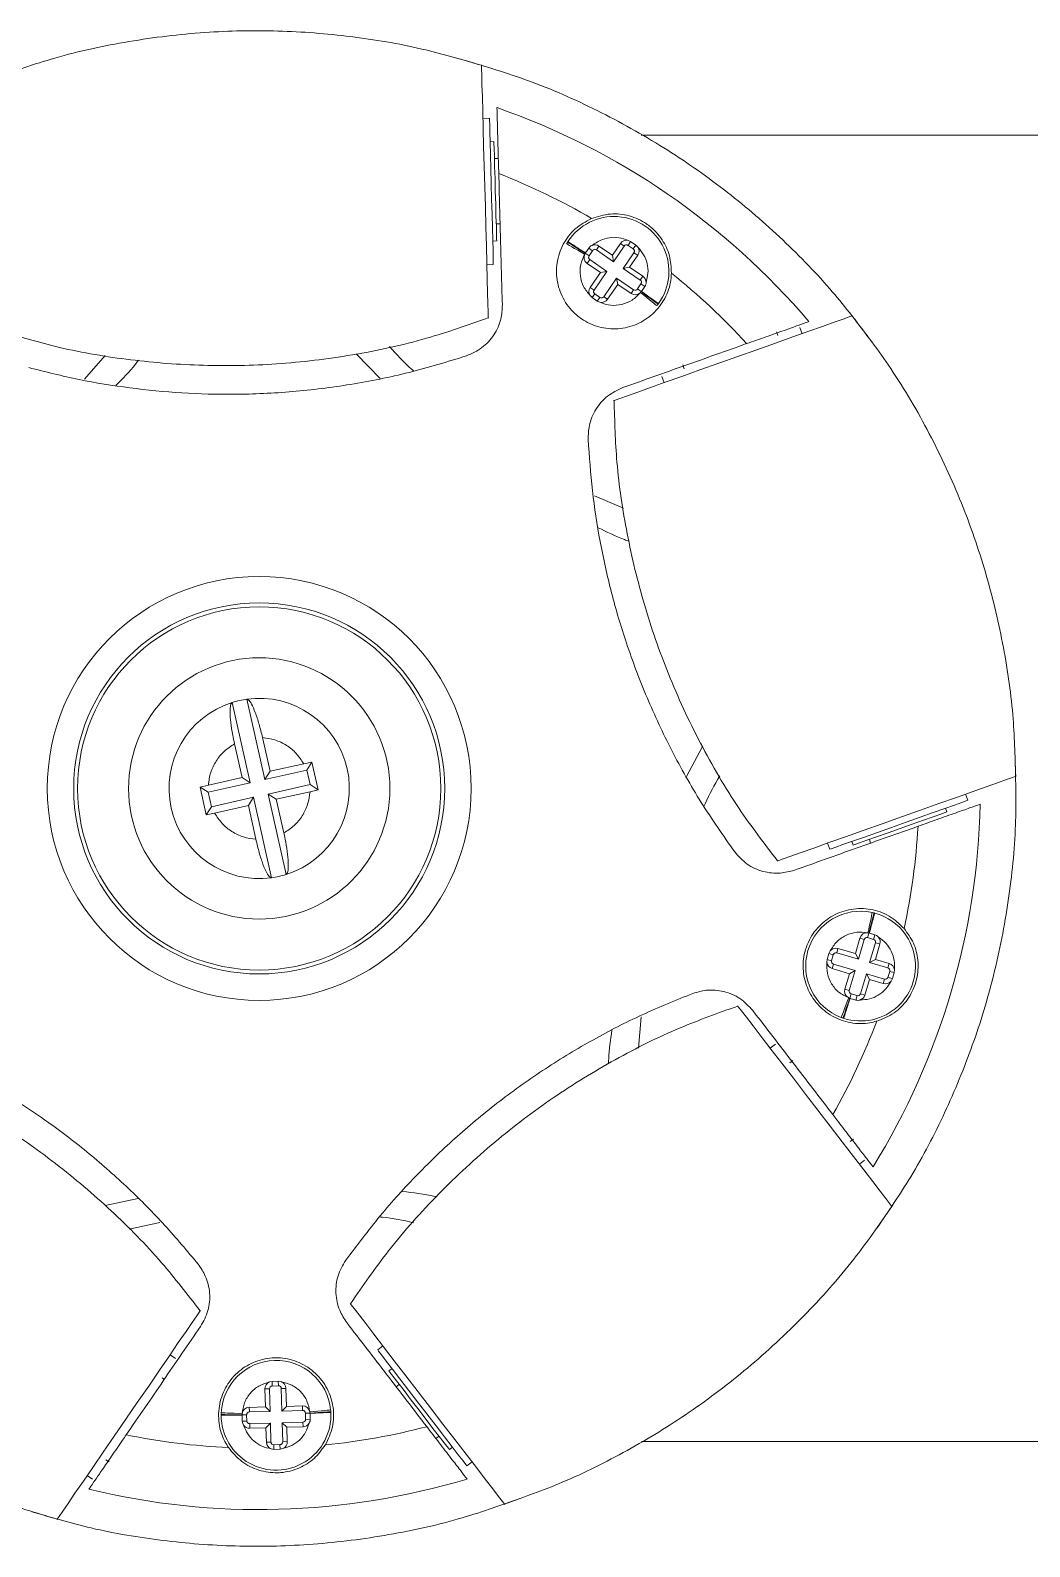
# Model space of a CAD drawing. Header units: millimetres. Extents: x 0 to 1189, y 0 to 841.
# Drawn here: x 524.5 to 601, y 110.3 to 226.3 of the extents above; entities that cross this region are included whole.
import ezdxf

# ---------------------------------------------------------------- set-up
doc = ezdxf.new("R2010")
doc.units = ezdxf.units.MM

msp = doc.modelspace()

# ---------------------------------------------------------------- linework, layer by layer
at = {"color": 7, "linetype": 'Continuous', "lineweight": 15}
for p, q in [((559.66, 219.62), (559.16, 219.6)), ((571.28, 218.32), (602.04, 218.32)), ((560.01, 217.83), (559.71, 217.82)), ((560.35, 216.54), (560.05, 216.53)), ((560.18, 211.53), (560.48, 211.54)), ((559.92, 210.22), (560.22, 210.23)), ((565.67, 210.18), (565.64, 210.14)), ((570.47, 210.18), (570.27, 210.27)), ((570.47, 210.18), (570.27, 209.89)), ((570.87, 209.91), (570.47, 210.18)), ((567.01, 209.31), (566.99, 209.29)), ((566.99, 209.29), (567.29, 209.09)), ((567.27, 209.68), (567.01, 209.31)), ((567.27, 209.68), (567.56, 209.48)), ((567.56, 209.48), (567.29, 209.09)), ((568.04, 209.83), (567.85, 209.54)), ((567.85, 209.54), (569.16, 208.64)), ((569.07, 209.13), (568.04, 209.83)), ((569.69, 210.04), (569.07, 209.13)), ((569.07, 209.13), (569.16, 208.64)), ((569.16, 208.64), (569.98, 209.84)), ((569.98, 209.84), (569.69, 210.04)), ((570.72, 209.33), (569.9, 208.13)), ((570.67, 209.62), (570.27, 209.89)), ((570.39, 208.22), (571.01, 209.13)), ((570.87, 209.91), (570.67, 209.62)), ((571.01, 209.13), (570.72, 209.33)), ((571.02, 209.76), (570.87, 209.91)), ((559.46, 208.41), (559.96, 208.42)), ((567.34, 208.8), (567.14, 208.51)), ((567.14, 208.51), (568.16, 207.81)), ((568.65, 207.9), (567.34, 208.8)), ((568.16, 207.81), (567.38, 206.67)), ((567.67, 206.47), (568.65, 207.9)), ((568.16, 207.81), (568.65, 207.9)), ((570.39, 208.22), (569.9, 208.13)), ((569.9, 208.13), (571.21, 207.23)), ((571.41, 207.52), (570.39, 208.22)), ((567.38, 206.67), (567.67, 206.47)), ((569.39, 207.39), (568.41, 205.96)), ((568.7, 205.76), (569.48, 206.9)), ((569.48, 206.9), (569.39, 207.39)), ((570.7, 206.49), (569.39, 207.39)), ((569.48, 206.9), (570.5, 206.2)), ((570.99, 206.55), (571.26, 206.94)), ((571.21, 207.23), (571.41, 207.52)), ((571.26, 206.94), (571.55, 206.74)), ((571.3, 206.37), (571.55, 206.74)), ((567.38, 206.04), (567.53, 205.89)), ((567.73, 206.18), (567.53, 205.89)), ((567.53, 205.89), (567.92, 205.62)), ((567.73, 206.18), (568.12, 205.91)), ((567.92, 205.62), (568.12, 205.91)), ((567.92, 205.62), (568.12, 205.53)), ((568.41, 205.96), (568.7, 205.76)), ((570.5, 206.2), (570.7, 206.49)), ((571.28, 206.35), (570.99, 206.55)), ((581.73, 203), (581.63, 203.28)), ((583.59, 203.13), (583.42, 203.6)), ((528.66, 199.66), (530.26, 201.47)), ((551.29, 199.71), (549.46, 201.58)), ((572.87, 199.85), (573.04, 199.38)), ((574.47, 200.74), (574.57, 200.45)), ((567.71, 190.73), (569.93, 189.77)), ((539.98, 174.91), (541.36, 168.75)), ((542.47, 169), (541.09, 175.16)), ((542.3, 172.21), (542.87, 169.63)), ((540.15, 171.73), (540.73, 169.15)), ((574.75, 169.23), (575.96, 171.54)), ((542.47, 169), (545.69, 169.72)), ((542.87, 169.63), (542.47, 169)), ((545.45, 170.21), (542.87, 169.63)), ((545.45, 170.21), (546.08, 170.34)), ((545.69, 169.72), (546.08, 170.34)), ((545.94, 168.61), (545.69, 169.72)), ((546.56, 168.22), (546.08, 170.34)), ((537.52, 168.42), (538.15, 168.58)), ((537.52, 168.42), (537.99, 166.3)), ((537.52, 168.42), (538.14, 168.03)), ((541.36, 168.75), (538.14, 168.03)), ((540.73, 169.15), (538.15, 168.58)), ((541.36, 168.75), (540.73, 169.15)), ((545.94, 168.61), (542.72, 167.89)), ((546.56, 168.22), (545.94, 168.61)), ((538.14, 168.03), (538.39, 166.92)), ((541.61, 167.64), (538.39, 166.92)), ((541.21, 167.01), (541.61, 167.64)), ((541.61, 167.64), (542.98, 161.49)), ((544.1, 161.74), (542.72, 167.89)), ((542.72, 167.89), (543.35, 167.49)), ((543.35, 167.49), (545.93, 168.06)), ((543.93, 164.91), (543.35, 167.49)), ((546.56, 168.22), (545.93, 168.06)), ((596.27, 167.41), (596.1, 167.88)), ((538.39, 166.92), (537.99, 166.3)), ((538.63, 166.43), (537.99, 166.3)), ((538.63, 166.43), (541.21, 167.01)), ((541.78, 164.43), (541.21, 167.01)), ((594.68, 166.53), (594.58, 166.81)), ((585.55, 164.14), (585.72, 163.66)), ((587.41, 164.27), (587.51, 163.98)), ((588.74, 164.42), (588.84, 164.14)), ((589.16, 158.78), (589.1, 158.8)), ((588.02, 156.87), (587.67, 155.68)), ((587.9, 155.24), (588.35, 156.77)), ((588.35, 156.77), (588.02, 156.87)), ((588.71, 157.25), (588.61, 156.91)), ((589.07, 156.77), (588.61, 156.91)), ((588.74, 157.24), (588.71, 157.25)), ((589.17, 157.11), (588.74, 157.24)), ((589.17, 157.11), (589.07, 156.77)), ((585.65, 155.69), (585.51, 155.23)), ((585.74, 155.88), (585.65, 155.69)), ((585.98, 155.59), (585.65, 155.69)), ((585.98, 155.59), (585.85, 155.13)), ((586.34, 156.07), (586.24, 155.73)), ((586.24, 155.73), (587.9, 155.24)), ((587.67, 155.68), (586.34, 156.07)), ((587.67, 155.68), (587.9, 155.24)), ((589.21, 156.51), (588.76, 154.99)), ((589.2, 155.23), (589.55, 156.42)), ((589.55, 156.42), (589.21, 156.51)), ((585.51, 155.23), (585.49, 155.02)), ((585.51, 155.23), (585.85, 155.13)), ((585.99, 154.87), (585.89, 154.54)), ((585.89, 154.54), (587.21, 154.14)), ((587.65, 154.38), (585.99, 154.87)), ((587.2, 152.86), (587.65, 154.38)), ((587.21, 154.14), (587.65, 154.38)), ((589.2, 155.23), (588.76, 154.99)), ((588.76, 154.99), (590.16, 154.58)), ((590.26, 154.91), (589.2, 155.23)), ((590.16, 154.58), (590.26, 154.91)), ((590.64, 154.22), (590.66, 154.43)), ((587.21, 154.14), (586.86, 152.96)), ((588.51, 154.13), (588.06, 152.6)), ((588.4, 152.5), (588.75, 153.69)), ((588.75, 153.69), (588.51, 154.13)), ((589.9, 153.72), (588.51, 154.13)), ((588.75, 153.69), (589.8, 153.38)), ((589.8, 153.38), (589.9, 153.72)), ((590.16, 153.86), (590.3, 154.32)), ((590.5, 153.76), (590.16, 153.86)), ((590.64, 154.22), (590.3, 154.32)), ((590.4, 153.57), (590.5, 153.76)), ((590.5, 153.76), (590.64, 154.22)), ((586.86, 152.96), (587.2, 152.86)), ((587.24, 152.26), (587.34, 152.6)), ((587.27, 152.25), (587.7, 152.12)), ((587.34, 152.6), (587.8, 152.46)), ((587.8, 152.46), (587.7, 152.12)), ((588.06, 152.6), (588.4, 152.5)), ((571.28, 150.83), (571.06, 148.43)), ((581.55, 148.74), (581.16, 148.44)), ((582.89, 147.5), (582.65, 147.32)), ((587.28, 141.29), (587.52, 141.47)), ((587.98, 139.56), (588.38, 139.86)), ((530.24, 136.39), (532.78, 136.94)), ((534.44, 135.1), (532.08, 134.58)), ((551.5, 125.65), (551.11, 125.34)), ((535.63, 124.69), (535.22, 124.97)), ((534.78, 123.09), (534.61, 123.21)), ((552.21, 123.92), (551.97, 123.73)), ((542.83, 122.37), (542.48, 122.36)), ((542.48, 122.36), (542.52, 120.98)), ((543.02, 122.93), (542.82, 122.89)), ((542.88, 120.64), (542.83, 122.37)), ((543.5, 122.95), (543.02, 122.93)), ((543.02, 122.93), (543.03, 122.58)), ((543.51, 122.59), (543.03, 122.58)), ((543.51, 122.59), (543.5, 122.95)), ((543.71, 122.91), (543.5, 122.95)), ((544.08, 122.4), (543.73, 122.39)), ((543.73, 122.39), (543.77, 120.66)), ((544.12, 121.02), (544.08, 122.4)), ((552.76, 122.7), (552.52, 122.52)), ((542.52, 120.98), (541.28, 120.94)), ((541.28, 120.94), (541.29, 120.59)), ((542.52, 120.98), (542.88, 120.64)), ((544.12, 121.02), (543.77, 120.66)), ((545.35, 121.05), (544.12, 121.02)), ((545.36, 120.7), (545.35, 121.05)), ((540.73, 120.37), (541.08, 120.38)), ((540.73, 120.34), (540.74, 119.89)), ((541.1, 119.9), (540.74, 119.89)), ((541.08, 120.38), (541.1, 119.9)), ((541.29, 120.59), (542.88, 120.64)), ((542.9, 119.74), (541.31, 119.7)), ((541.31, 119.7), (541.32, 119.35)), ((542.56, 119.38), (542.9, 119.74)), ((542.94, 118.29), (542.9, 119.74)), ((543.77, 120.66), (545.36, 120.7)), ((545.39, 119.81), (543.8, 119.76)), ((544.16, 119.42), (543.8, 119.76)), ((543.8, 119.76), (543.84, 118.31)), ((545.4, 119.46), (545.39, 119.81)), ((545.93, 120.51), (545.58, 120.5)), ((545.59, 120.02), (545.58, 120.5)), ((545.94, 120.03), (545.59, 120.02)), ((545.93, 120.48), (545.93, 120.51)), ((545.94, 120.03), (545.93, 120.48)), ((547.53, 120.56), (547.52, 120.62)), ((541.32, 119.35), (542.56, 119.38)), ((542.56, 119.38), (542.59, 118.28)), ((544.16, 119.42), (545.4, 119.46)), ((544.19, 118.32), (544.16, 119.42)), ((555.57, 118.55), (555.81, 118.74)), ((542.59, 118.28), (542.94, 118.29)), ((542.95, 117.77), (543.16, 117.73)), ((543.15, 118.08), (543.63, 118.1)), ((543.16, 117.73), (543.15, 118.08)), ((543.16, 117.73), (543.64, 117.74)), ((543.64, 117.74), (543.63, 118.1)), ((543.64, 117.74), (543.85, 117.79)), ((543.84, 118.31), (544.19, 118.32)), ((556.6, 117.71), (556.84, 117.89)), ((602.04, 118.32), (571.3, 118.32)), ((530.31, 116.94), (530.56, 116.77)), ((557.93, 116.46), (558.33, 116.77)), ((528.88, 115.74), (529.29, 115.45))]:
    msp.add_line(p, q, dxfattribs=at)
at = {"color": 7, "linetype": 'Continuous', "lineweight": 15, "flags": 128}
for points in [[(559.58, 204.31), (559.57, 204.43), (559.56, 204.81), (559.55, 205.42), (559.52, 206.25), (559.5, 207.29), (559.46, 208.5), (559.43, 209.85), (559.39, 211.31), (559.35, 212.84), (559.3, 214.4), (559.26, 215.95), (559.22, 217.45), (559.18, 218.86), (559.15, 220.14), (559.12, 221.27), (559.09, 222.2), (559.07, 222.93), (559.06, 223.42), (559.05, 223.67), (559.05, 223.71)], [(559.96, 208.42), (559.96, 208.54), (559.95, 208.91), (559.94, 209.49), (559.91, 210.27), (559.89, 211.22), (559.86, 212.29), (559.83, 213.43), (559.8, 214.61), (559.77, 215.75), (559.74, 216.82), (559.71, 217.77), (559.69, 218.55), (559.68, 219.13), (559.67, 219.5), (559.66, 219.62), (559.66, 219.62)], [(560.01, 217.83), (560.01, 217.7), (560.02, 217.32), (560.04, 216.71), (560.06, 215.93), (560.09, 215.01), (560.11, 214.03), (560.14, 213.04), (560.16, 212.13), (560.19, 211.34), (560.2, 210.74), (560.21, 210.36), (560.22, 210.23)], [(565.64, 210.14), (565.67, 210.12), (565.75, 210.07), (565.87, 210), (566.04, 209.89), (566.24, 209.76), (566.48, 209.61), (566.73, 209.45), (566.99, 209.29)], [(565.57, 210.02), (565.6, 210), (565.67, 209.96), (565.8, 209.88), (565.97, 209.78), (566.18, 209.66), (566.42, 209.52), (566.68, 209.37), (566.95, 209.21)], [(572.48, 205.28), (572.45, 205.3), (572.38, 205.35), (572.27, 205.45), (572.11, 205.57), (571.92, 205.72), (571.71, 205.9), (571.47, 206.08), (571.23, 206.28)], [(571.28, 206.35), (571.29, 206.36), (571.3, 206.37)], [(572.56, 205.39), (572.54, 205.41), (572.47, 205.46), (572.35, 205.55), (572.19, 205.67), (571.99, 205.82), (571.77, 205.98), (571.53, 206.16), (571.28, 206.35)], [(587.46, 204.5), (587.43, 204.49), (587.19, 204.41), (586.73, 204.24), (586.04, 204), (585.16, 203.68), (584.1, 203.31), (582.89, 202.88), (581.56, 202.41), (580.14, 201.9), (578.68, 201.39), (577.21, 200.86), (575.77, 200.35), (574.4, 199.86), (573.12, 199.41), (571.98, 199.01), (571.01, 198.66), (570.22, 198.38), (569.64, 198.18), (569.29, 198.05), (569.17, 198.01), (569.17, 198.01)], [(581.68, 162.76), (581.8, 162.81), (582.15, 162.93), (582.73, 163.14), (583.52, 163.41), (584.49, 163.76), (585.63, 164.17), (586.91, 164.62), (588.28, 165.11), (589.72, 165.62), (591.2, 166.14), (592.66, 166.66), (594.07, 167.16), (595.4, 167.63), (596.61, 168.06), (597.67, 168.44), (598.56, 168.75), (599.24, 169), (599.7, 169.16), (599.94, 169.25), (599.97, 169.26)], [(585.72, 163.66), (585.83, 163.71), (586.17, 163.83), (586.72, 164.02), (587.46, 164.28), (588.36, 164.6), (589.36, 164.96), (590.44, 165.34), (591.55, 165.73), (592.62, 166.12), (593.63, 166.48), (594.53, 166.79), (595.26, 167.05), (595.82, 167.25), (596.16, 167.37), (596.27, 167.41), (596.27, 167.41)], [(594.68, 166.53), (594.55, 166.48), (594.2, 166.36), (593.63, 166.15), (592.89, 165.89), (592.02, 165.58), (591.09, 165.26), (590.17, 164.93), (589.3, 164.62), (588.56, 164.36), (587.99, 164.15), (587.64, 164.03), (587.51, 163.98), (587.51, 163.98)], [(588.97, 158.83), (588.96, 158.8), (588.94, 158.71), (588.91, 158.56), (588.87, 158.37), (588.82, 158.13), (588.76, 157.86), (588.69, 157.57), (588.63, 157.26)], [(589.1, 158.8), (589.1, 158.77), (589.07, 158.68), (589.04, 158.53), (588.99, 158.34), (588.93, 158.11), (588.86, 157.84), (588.79, 157.55), (588.71, 157.25)], [(586.59, 150.79), (586.6, 150.82), (586.64, 150.91), (586.69, 151.05), (586.76, 151.23), (586.84, 151.46), (586.94, 151.72), (587.05, 152), (587.16, 152.29)], [(586.73, 150.75), (586.74, 150.78), (586.77, 150.86), (586.81, 151), (586.88, 151.19), (586.95, 151.42), (587.04, 151.68), (587.14, 151.96), (587.24, 152.26)], [(587.24, 152.26), (587.25, 152.26), (587.27, 152.25)], [(590.48, 136.3), (590.46, 136.33), (590.31, 136.53), (590.01, 136.92), (589.57, 137.5), (589, 138.24), (588.31, 139.13), (587.53, 140.15), (586.67, 141.27), (585.75, 142.46), (584.81, 143.69), (583.86, 144.93), (582.93, 146.14), (582.04, 147.3), (581.21, 148.37), (580.47, 149.33), (579.84, 150.15), (579.34, 150.81), (578.96, 151.3), (578.73, 151.59), (578.66, 151.69), (578.66, 151.69)], [(549, 128.9), (549.08, 128.8), (549.31, 128.5), (549.68, 128.02), (550.19, 127.36), (550.82, 126.54), (551.56, 125.58), (552.38, 124.5), (553.27, 123.35), (554.2, 122.13), (555.16, 120.9), (556.1, 119.67), (557.01, 118.48), (557.87, 117.36), (558.66, 116.34), (559.34, 115.45), (559.91, 114.7), (560.36, 114.13), (560.66, 113.74), (560.81, 113.54), (560.83, 113.51)], [(526.56, 112.35), (526.58, 112.38), (526.72, 112.59), (527, 112.99), (527.41, 113.59), (527.94, 114.37), (528.58, 115.3), (529.3, 116.35), (530.1, 117.52), (530.95, 118.75), (531.83, 120.03), (532.71, 121.32), (533.58, 122.58), (534.4, 123.78), (535.17, 124.9), (535.85, 125.9), (536.44, 126.75), (536.91, 127.44), (537.26, 127.94), (537.47, 128.25), (537.54, 128.36), (537.54, 128.36)], [(551.11, 125.34), (551.18, 125.25), (551.4, 124.96), (551.76, 124.49), (552.24, 123.87), (552.81, 123.12), (553.47, 122.27), (554.16, 121.37), (554.88, 120.44), (555.58, 119.53), (556.23, 118.68), (556.8, 117.93), (557.28, 117.31), (557.64, 116.85), (557.86, 116.56), (557.93, 116.46)], [(556.6, 117.71), (556.52, 117.81), (556.29, 118.11), (555.92, 118.59), (555.44, 119.21), (554.88, 119.94), (554.28, 120.72), (553.68, 121.5), (553.13, 122.23), (552.65, 122.85), (552.28, 123.33), (552.05, 123.63), (551.97, 123.73)], [(547.51, 120.76), (547.48, 120.75), (547.39, 120.74), (547.24, 120.73), (547.05, 120.71), (546.81, 120.69), (546.53, 120.66), (546.23, 120.63), (545.92, 120.6)], [(539.13, 120.39), (539.16, 120.39), (539.26, 120.39), (539.4, 120.39), (539.6, 120.38), (539.84, 120.38), (540.12, 120.38), (540.42, 120.37), (540.73, 120.37)], [(539.14, 120.53), (539.17, 120.53), (539.26, 120.53), (539.41, 120.52), (539.61, 120.51), (539.85, 120.5), (540.12, 120.49), (540.42, 120.47), (540.74, 120.46)], [(547.52, 120.62), (547.49, 120.61), (547.4, 120.61), (547.26, 120.6), (547.06, 120.58), (546.82, 120.57), (546.54, 120.55), (546.24, 120.53), (545.93, 120.51)]]:
    msp.add_lwpolyline(points, dxfattribs=at)
at = {"color": 7, "linetype": 'Continuous', "lineweight": 15}
for radius in [16.22, 14.2, 13.9, 10]:
    msp.add_circle((542.04, 168.32), radius, dxfattribs=at)
for centre, radius, start, end in [((542.04, 168.32), 55.2, 40.3428, 70.747), ((542.04, 168.32), 50.51, 59.7505, 68.7125), ((569.2, 207.9), 4.2, 324.0156, 147.0742), ((569.2, 207.9), 4.2, 147.784, 149.717), ((569.2, 207.9), 4.2, 147.0742, 147.784), ((570.15, 209.72), 0.56, 77.5094, 145.5449), ((567.46, 208.97), 0.56, 154.5418, 235.5449), ((567.46, 208.97), 0.56, 145.5449, 154.5418), ((567.46, 208.97), 0.207, 145.5449, 235.5449), ((567.73, 209.37), 0.56, 55.5449, 112.1974), ((567.73, 209.37), 0.207, 55.5449, 145.545), ((570.15, 209.72), 0.207, 55.5449, 145.5449), ((570.55, 209.45), 0.207, 325.5449, 55.5449), ((570.55, 209.45), 0.56, 325.5449, 33.522), ((567.84, 206.35), 0.56, 145.5449, 213.5263), ((571.09, 207.06), 0.207, 325.5449, 55.5449), ((571.09, 207.06), 0.56, 358.8921, 55.5449), ((542.04, 168.32), 50.51, 42.3774, 51.3393), ((567.84, 206.35), 0.207, 145.5449, 235.5449), ((568.24, 206.08), 0.207, 235.5449, 325.5449), ((568.24, 206.08), 0.56, 257.5092, 325.5449), ((570.82, 206.66), 0.56, 235.5449, 316.548), ((570.82, 206.66), 0.207, 235.5449, 325.5449), ((570.82, 206.66), 0.56, 316.548, 325.5449), ((569.2, 207.9), 4.2, 321.3729, 323.3058), ((569.2, 207.9), 4.2, 323.3058, 324.0156), ((542.04, 168.32), 6.9, 107.3622, 277.8682), ((542.04, 168.32), 6.9, 97.8682, 107.3622), ((542.04, 168.32), 6.9, 287.3622, 97.8682), ((542.04, 168.32), 55.2, 328.3428, 358.747), ((542.04, 168.32), 50.51, 347.7505, 356.7125), ((542.04, 168.32), 6.9, 277.8682, 287.3622), ((588.07, 154.72), 4.2, 77.717, 249.3729), ((588.07, 154.72), 4.2, 252.0156, 75.0742), ((588.07, 154.72), 4.2, 75.784, 77.717), ((588.07, 154.72), 4.2, 75.0742, 75.784), ((588.55, 156.71), 0.56, 82.5418, 163.5449), ((588.55, 156.71), 0.207, 73.5449, 163.5449), ((588.55, 156.71), 0.56, 73.5449, 82.5418), ((589.01, 156.57), 0.207, 343.5449, 73.545), ((589.01, 156.57), 0.56, 343.5449, 40.1974), ((586.18, 155.53), 0.56, 73.5449, 141.5263), ((586.18, 155.53), 0.207, 73.5449, 163.5449), ((586.05, 155.07), 0.56, 185.5092, 253.5449), ((586.05, 155.07), 0.207, 163.5449, 253.5449), ((590.1, 154.38), 0.207, 343.5449, 73.5449), ((590.1, 154.38), 0.56, 5.5094, 73.5449), ((589.96, 153.92), 0.56, 253.5449, 321.522), ((589.96, 153.92), 0.207, 253.5449, 343.5449), ((587.4, 152.8), 0.56, 163.5449, 244.548), ((587.4, 152.8), 0.56, 244.548, 253.5449), ((587.4, 152.8), 0.207, 163.5449, 253.5449), ((587.86, 152.66), 0.207, 253.5449, 343.5449), ((587.86, 152.66), 0.56, 286.8921, 343.5449), ((542.04, 168.32), 50.51, 330.3774, 339.3393), ((588.07, 154.72), 4.2, 249.3729, 251.3058), ((588.07, 154.72), 4.2, 251.3058, 252.0156), ((543.33, 120.34), 4.2, 5.717, 177.3729), ((543.04, 122.37), 0.56, 113.5092, 181.5449), ((543.04, 122.37), 0.207, 91.5449, 181.5449), ((543.52, 122.39), 0.207, 1.5449, 91.5449), ((543.52, 122.39), 0.56, 1.5449, 69.5263), ((541.29, 120.39), 0.56, 91.5449, 172.548), ((545.37, 120.5), 0.56, 10.5418, 91.5449), ((543.33, 120.34), 4.2, 3.784, 5.717), ((543.33, 120.34), 4.2, 180.0156, 3.0742), ((543.33, 120.34), 4.2, 177.3729, 179.3058), ((543.33, 120.34), 4.2, 179.3058, 180.0156), ((541.29, 120.39), 0.56, 172.548, 181.5449), ((541.3, 119.91), 0.56, 214.8921, 271.5449), ((541.29, 120.39), 0.207, 91.5449, 181.5449), ((541.3, 119.91), 0.207, 181.5449, 271.5449), ((545.37, 120.5), 0.207, 1.5449, 91.5449), ((545.38, 120.02), 0.207, 271.5449, 1.545), ((545.38, 120.02), 0.56, 271.5449, 328.1974), ((545.37, 120.5), 0.56, 1.5449, 10.5418), ((543.33, 120.34), 4.2, 3.0742, 3.784), ((542.04, 168.32), 50.51, 258.3774, 267.3393), ((542.04, 168.32), 50.51, 275.7505, 284.7125), ((543.15, 118.29), 0.56, 181.5449, 249.522), ((543.15, 118.29), 0.207, 181.5449, 271.5449), ((543.63, 118.3), 0.207, 271.5449, 1.5449), ((543.63, 118.3), 0.56, 293.5094, 1.5449), ((542.04, 168.32), 55.2, 256.3428, 286.747)]:
    msp.add_arc(centre, radius, start, end, dxfattribs=at)
for points, knots in [([(559.04, 223.68), (557.54, 224.12), (554.25, 225.08), (549.03, 225.95), (543.47, 226.39), (537.79, 226.27), (532.07, 225.58), (526.64, 224.41), (523.24, 223.22), (521.68, 222.67)], [0, 0, 0, 0, 0.12386, 0.269406, 0.416013, 0.56301, 0.716676, 0.869247, 1, 1, 1, 1]), ([(588.66, 202.88), (587.7, 204.13), (585.61, 206.84), (581.9, 210.61), (577.66, 214.23), (572.99, 217.48), (567.96, 220.28), (562.88, 222.53), (559.43, 223.56), (557.84, 224.03)], [0, 0, 0, 0, 0.123858, 0.269405, 0.416013, 0.56301, 0.716677, 0.869248, 1, 1, 1, 1]), ([(560.38, 215.39), (560.36, 215.91), (560.33, 216.96), (560.29, 218.45), (560.26, 219.61), (560.24, 220.31), (560.24, 220.4), (560.24, 220.43)], [0, 0, 0, 0, 0.2157745, 0.4317612, 0.6405162, 0.8349265, 1, 1, 1, 1]), ([(560.65, 205.34), (560.6, 207.02), (560.51, 210.37), (560.42, 213.71), (560.38, 215.39)], [0, 0, 0, 0, 0.499889, 1, 1, 1, 1]), ([(567.48, 211.95), (567.04, 211.71), (566.16, 211.23), (565.24, 210.01), (564.76, 208.57), (564.79, 207.05), (565.32, 205.64), (566.07, 204.75), (566.97, 204.06), (568.02, 203.57), (569.51, 203.43), (570.97, 203.78), (572.23, 204.6), (573.15, 205.79), (573.54, 206.92), (573.58, 207.59), (573.59, 207.76)], [0, 0, 0, 0, 0.079872, 0.159749, 0.23943, 0.318713, 0.397567, 0.475972, 0.499975, 0.577976, 0.655968, 0.734207, 0.812892, 0.892007, 0.971533, 1, 1, 1, 1]), ([(573.59, 207.76), (573.57, 208.21), (573.52, 209.11), (572.91, 210.39), (572.21, 211.15), (571.36, 211.77), (570.39, 212.22), (568.9, 212.39), (567.96, 212.1), (567.48, 211.95)], [0, 0, 0, 0, 0.152975, 0.305232, 0.47227, 0.500147, 0.666202, 0.832077, 1, 1, 1, 1]), ([(565.67, 210.18), (565.69, 210.17), (565.72, 210.15), (565.88, 210.05), (566.06, 209.93), (566.27, 209.79), (566.58, 209.59), (566.84, 209.42), (567.01, 209.31)], [0, 0, 0, 0, 0.239464, 0.368362, 0.5, 0.631635, 0.760535, 1, 1, 1, 1]), ([(570.27, 210.27), (570.04, 210.35), (569.58, 210.52), (568.84, 210.51), (568.12, 210.31), (567.72, 210.03), (567.52, 209.89)], [0, 0, 0, 0, 0.25, 0.5, 0.75, 1, 1, 1, 1]), ([(566.95, 209.21), (566.83, 208.95), (566.59, 208.43), (566.58, 207.55), (566.82, 206.71), (567.19, 206.26), (567.38, 206.04)], [0, 0, 0, 0, 0.25, 0.500001, 0.75, 1, 1, 1, 1]), ([(567.52, 209.89), (567.46, 209.86), (567.36, 209.81), (567.29, 209.72), (567.27, 209.68)], [0, 0, 0, 0, 0.579244, 1, 1, 1, 1]), ([(571.65, 207.05), (571.71, 207.29), (571.84, 207.76), (571.76, 208.5), (571.5, 209.2), (571.18, 209.57), (571.02, 209.76)], [0, 0, 0, 0, 0.25, 0.5, 0.75, 1, 1, 1, 1]), ([(571.55, 206.74), (571.59, 206.8), (571.64, 206.89), (571.65, 207), (571.65, 207.05)], [0, 0, 0, 0, 0.580238, 1, 1, 1, 1]), ([(568.12, 205.53), (568.39, 205.44), (568.94, 205.25), (569.81, 205.33), (570.62, 205.66), (571.03, 206.07), (571.23, 206.28)], [0, 0, 0, 0, 0.25, 0.5, 0.75, 1, 1, 1, 1]), ([(571.3, 206.37), (571.46, 206.25), (571.71, 206.07), (572.01, 205.85), (572.22, 205.7), (572.39, 205.58), (572.55, 205.46), (572.58, 205.45), (572.59, 205.43)], [0, 0, 0, 0, 0.2391591, 0.3681022, 0.4997853, 0.6314775, 0.7604356, 1, 1, 1, 1]), ([(522.2, 203.33), (523.71, 202.89), (526.99, 201.92), (532.21, 201.05), (537.77, 200.62), (543.45, 200.73), (549.17, 201.42), (554.61, 202.59), (558, 203.79), (559.57, 204.34)], [0, 0, 0, 0, 0.123858, 0.269405, 0.416013, 0.56301, 0.716677, 0.869248, 1, 1, 1, 1]), ([(557.91, 201.43), (558.32, 201.62), (559.14, 201.98), (560.05, 203), (560.59, 204.16), (560.63, 204.97), (560.65, 205.34)], [0, 0, 0, 0, 0.2614818, 0.5230066, 0.7840242, 1, 1, 1, 1]), ([(599.94, 169.25), (599.89, 170.83), (599.8, 174.25), (599.01, 179.48), (597.71, 184.9), (595.84, 190.27), (593.42, 195.5), (590.62, 200.3), (588.44, 203.16), (587.43, 204.48)], [0, 0, 0, 0, 0.123859, 0.269406, 0.416013, 0.56301, 0.716676, 0.869247, 1, 1, 1, 1]), ([(579.35, 202.37), (579.85, 202.54), (580.84, 202.89), (582.24, 203.39), (583.33, 203.78), (584, 204.02), (584.08, 204.04), (584.11, 204.06)], [0, 0, 0, 0, 0.215774, 0.431761, 0.640516, 0.834926, 1, 1, 1, 1]), ([(552.02, 202.15), (552.56, 201.55), (553.14, 200.89), (553.82, 200.32), (553.88, 200.27)], [0, 0, 0, 0, 0.911762, 1, 1, 1, 1]), ([(579.35, 202.37), (577.78, 201.81), (574.63, 200.69), (571.46, 199.57), (569.88, 199)], [0, 0, 0, 0, 0.4996556, 1, 1, 1, 1]), ([(524.41, 200.53), (525.68, 200.21), (528.24, 199.57), (532.15, 198.94), (536.12, 198.55), (540.29, 198.44), (544.61, 198.64), (549.08, 199.2), (553.53, 200.09), (556.45, 200.99), (557.91, 201.43)], [0, 0, 0, 0, 0.115982, 0.232006, 0.350155, 0.468299, 0.599465, 0.730634, 0.86534, 1, 1, 1, 1]), ([(532.8, 201.09), (532.72, 200.99), (532.19, 200.3), (531.59, 199.68), (531.07, 199.16)], [0, 0, 0, 0, 0.148725, 1, 1, 1, 1]), ([(569.88, 199), (569.47, 198.81), (568.65, 198.43), (567.76, 197.37), (567.26, 196.2), (567.23, 195.39), (567.22, 195.04)], [0, 0, 0, 0, 0.265019, 0.530095, 0.793366, 1, 1, 1, 1]), ([(569.2, 198.01), (569.25, 196.44), (569.34, 193.02), (570.13, 187.79), (571.44, 182.36), (573.3, 176.99), (575.73, 171.77), (578.52, 166.96), (580.7, 164.1), (581.71, 162.78)], [0, 0, 0, 0, 0.123858, 0.269405, 0.416013, 0.56301, 0.716677, 0.869248, 1, 1, 1, 1]), ([(567.22, 195.04), (567.31, 193.73), (567.49, 191.11), (568.1, 187.19), (568.96, 183.29), (570.15, 179.29), (571.67, 175.25), (573.59, 171.17), (575.81, 167.21), (577.56, 164.71), (578.44, 163.46)], [0, 0, 0, 0, 0.115982, 0.232006, 0.350155, 0.468299, 0.599465, 0.730634, 0.86534, 1, 1, 1, 1]), ([(570.35, 187.23), (570.23, 187.28), (569.41, 187.57), (568.64, 187.95), (567.98, 188.28)], [0, 0, 0, 0, 0.148724, 1, 1, 1, 1]), ([(539.98, 174.91), (539.93, 174.86), (539.83, 174.75), (539.8, 174.19), (539.85, 173.39), (539.98, 172.52), (540.1, 171.96), (540.15, 171.73)], [0, 0, 0, 0, 0.2130521, 0.4260467, 0.6404705, 0.8570977, 1, 1, 1, 1]), ([(542.3, 172.21), (542.21, 172.56), (542.04, 173.25), (541.74, 174.16), (541.45, 174.82), (541.23, 175.13), (541.13, 175.15), (541.09, 175.16)], [0, 0, 0, 0, 0.220796, 0.441692, 0.660139, 0.876015, 1, 1, 1, 1]), ([(545.45, 170.21), (545.27, 170.48), (544.92, 171.03), (544.15, 171.64), (543.26, 172.08), (542.62, 172.17), (542.3, 172.21)], [0, 0, 0, 0, 0.25, 0.5, 0.75, 1, 1, 1, 1]), ([(540.15, 171.73), (539.88, 171.55), (539.33, 171.2), (538.72, 170.43), (538.28, 169.55), (538.19, 168.9), (538.15, 168.58)], [0, 0, 0, 0, 0.25, 0.5, 0.75, 1, 1, 1, 1]), ([(589.32, 134.66), (590.2, 135.96), (592.14, 138.78), (594.58, 143.48), (596.71, 148.63), (598.36, 154.07), (599.46, 159.72), (600.03, 165.25), (599.94, 168.85), (599.9, 170.51)], [0, 0, 0, 0, 0.123858, 0.269405, 0.416013, 0.56301, 0.716677, 0.869248, 1, 1, 1, 1]), ([(577.3, 169.28), (576.89, 168.59), (576.45, 167.82), (576.11, 167.01), (576.08, 166.94)], [0, 0, 0, 0, 0.911763, 1, 1, 1, 1]), ([(543.93, 164.91), (544.2, 165.09), (544.75, 165.44), (545.36, 166.21), (545.8, 167.1), (545.89, 167.74), (545.93, 168.06)], [0, 0, 0, 0, 0.25, 0.5, 0.75, 1, 1, 1, 1]), ([(538.63, 166.43), (538.81, 166.16), (539.16, 165.61), (539.93, 165), (540.82, 164.56), (541.46, 164.47), (541.78, 164.43)], [0, 0, 0, 0, 0.25, 0.5, 0.75, 1, 1, 1, 1]), ([(592.47, 165.42), (592.96, 165.6), (593.95, 165.95), (595.36, 166.45), (596.45, 166.84), (597.11, 167.07), (597.19, 167.1), (597.23, 167.11)], [0, 0, 0, 0, 0.215775, 0.431761, 0.640516, 0.834927, 1, 1, 1, 1]), ([(544.1, 161.74), (544.15, 161.79), (544.25, 161.89), (544.28, 162.45), (544.23, 163.25), (544.1, 164.12), (543.98, 164.68), (543.93, 164.91)], [0, 0, 0, 0, 0.213052, 0.426047, 0.640471, 0.857098, 1, 1, 1, 1]), ([(583, 162.06), (584.58, 162.62), (587.74, 163.75), (590.89, 164.87), (592.47, 165.42)], [0, 0, 0, 0, 0.499889, 1, 1, 1, 1]), ([(541.78, 164.43), (541.87, 164.08), (542.03, 163.39), (542.33, 162.48), (542.62, 161.82), (542.85, 161.51), (542.95, 161.49), (542.98, 161.49)], [0, 0, 0, 0, 0.220796, 0.441692, 0.660139, 0.876014, 1, 1, 1, 1]), ([(578.44, 163.46), (578.73, 163.13), (579.33, 162.46), (580.58, 161.91), (581.86, 161.76), (582.64, 161.97), (583, 162.06)], [0, 0, 0, 0, 0.261482, 0.523007, 0.784024, 1, 1, 1, 1]), ([(591.4, 157.6), (591.04, 157.95), (590.31, 158.64), (588.86, 159.14), (587.34, 159.15), (585.91, 158.65), (584.73, 157.71), (584.11, 156.72), (583.73, 155.65), (583.59, 154.51), (583.92, 153.04), (584.7, 151.77), (585.87, 150.82), (587.29, 150.31), (588.48, 150.29), (589.13, 150.46), (589.3, 150.5)], [0, 0, 0, 0, 0.079871, 0.159749, 0.23943, 0.318713, 0.397567, 0.475972, 0.499975, 0.577976, 0.655968, 0.734207, 0.812892, 0.892007, 0.971533, 1, 1, 1, 1]), ([(589.16, 158.78), (589.15, 158.76), (589.14, 158.73), (589.09, 158.54), (589.04, 158.34), (588.97, 158.09), (588.87, 157.73), (588.8, 157.43), (588.74, 157.24)], [0, 0, 0, 0, 0.239464, 0.368362, 0.5, 0.631635, 0.760535, 1, 1, 1, 1]), ([(588.63, 157.26), (588.34, 157.3), (587.77, 157.37), (586.93, 157.11), (586.2, 156.62), (585.9, 156.13), (585.74, 155.88)], [0, 0, 0, 0, 0.25, 0.5, 0.7500001, 1, 1, 1, 1]), ([(589.44, 156.94), (589.4, 156.98), (589.32, 157.06), (589.22, 157.09), (589.17, 157.11)], [0, 0, 0, 0, 0.579244, 1, 1, 1, 1]), ([(591.4, 157.6), (591.66, 157.24), (592.19, 156.51), (592.53, 155.14), (592.46, 154.11), (592.19, 153.09), (591.72, 152.13), (590.68, 151.05), (589.76, 150.68), (589.3, 150.5)], [0, 0, 0, 0, 0.152975, 0.305232, 0.47227, 0.500164, 0.666219, 0.832095, 1, 1, 1, 1]), ([(590.66, 154.43), (590.66, 154.68), (590.68, 155.17), (590.44, 155.87), (590.04, 156.5), (589.64, 156.79), (589.44, 156.94)], [0, 0, 0, 0, 0.25, 0.5, 0.75, 1, 1, 1, 1]), ([(585.49, 155.02), (585.49, 154.73), (585.47, 154.15), (585.82, 153.35), (586.38, 152.67), (586.9, 152.42), (587.16, 152.29)], [0, 0, 0, 0, 0.25, 0.5, 0.75, 1, 1, 1, 1]), ([(588.02, 152.12), (588.27, 152.14), (588.76, 152.17), (589.44, 152.47), (590.02, 152.94), (590.27, 153.36), (590.4, 153.57)], [0, 0, 0, 0, 0.25, 0.5, 0.75, 1, 1, 1, 1]), ([(575.23, 152.63), (573.93, 152.1), (571.33, 151.05), (567.57, 149.12), (563.92, 146.91), (560.44, 144.44), (557.17, 141.73), (554.11, 138.8), (551.25, 135.64), (549.53, 133.35), (548.66, 132.2)], [0, 0, 0, 0, 0.123668, 0.247381, 0.373693, 0.5, 0.623554, 0.747112, 0.873578, 1, 1, 1, 1]), ([(579.82, 151.32), (579.51, 151.65), (578.89, 152.31), (577.62, 152.84), (576.34, 152.95), (575.57, 152.73), (575.23, 152.63)], [0, 0, 0, 0, 0.265019, 0.530095, 0.793366, 1, 1, 1, 1]), ([(587.27, 152.25), (587.21, 152.06), (587.11, 151.77), (587, 151.41), (586.92, 151.17), (586.85, 150.97), (586.79, 150.78), (586.78, 150.75), (586.78, 150.73)], [0, 0, 0, 0, 0.239159, 0.368103, 0.499785, 0.631478, 0.760436, 1, 1, 1, 1]), ([(587.7, 152.12), (587.76, 152.11), (587.87, 152.09), (587.98, 152.11), (588.02, 152.12)], [0, 0, 0, 0, 0.580242, 1, 1, 1, 1]), ([(578.67, 151.66), (577.19, 151.13), (573.97, 149.98), (569.23, 147.62), (564.48, 144.7), (559.95, 141.27), (555.73, 137.35), (552.02, 133.21), (549.97, 130.25), (549.03, 128.88)], [0, 0, 0, 0, 0.123858, 0.269405, 0.416013, 0.56301, 0.716677, 0.869248, 1, 1, 1, 1]), ([(585.95, 143.35), (584.93, 144.68), (582.89, 147.33), (580.85, 149.99), (579.82, 151.32)], [0, 0, 0, 0, 0.499656, 1, 1, 1, 1]), ([(537.37, 131.9), (536.53, 132.91), (534.84, 134.93), (532.05, 137.74), (529.06, 140.39), (525.75, 142.93), (522.14, 145.3), (518.19, 147.48), (514.07, 149.37), (511.18, 150.36), (509.74, 150.86)], [0, 0, 0, 0, 0.115982, 0.232006, 0.350155, 0.468299, 0.599465, 0.730634, 0.86534, 1, 1, 1, 1]), ([(568.77, 147.24), (568.78, 147.37), (568.8, 148.23), (568.93, 149.09), (569.04, 149.81)], [0, 0, 0, 0, 0.149367, 1, 1, 1, 1]), ([(537.52, 128.34), (536.55, 129.58), (534.47, 132.29), (530.75, 136.06), (526.51, 139.68), (521.84, 142.93), (516.81, 145.73), (511.73, 147.98), (508.28, 149.01), (506.69, 149.48)], [0, 0, 0, 0, 0.1238582, 0.2694049, 0.4160127, 0.5630102, 0.7166765, 0.8692479, 1, 1, 1, 1]), ([(589.03, 139.35), (589, 139.38), (588.95, 139.45), (588.54, 139.98), (587.94, 140.76), (587.15, 141.79), (586.45, 142.7), (586.05, 143.22), (585.95, 143.35)], [0, 0, 0, 0, 0.176243, 0.352322, 0.53302, 0.724975, 0.929937, 1, 1, 1, 1]), ([(552.99, 137.48), (553.83, 137.38), (554.7, 137.27), (555.56, 137.07), (555.59, 137.06)], [0, 0, 0, 0, 0.958493, 1, 1, 1, 1]), ([(560.82, 113.54), (562.3, 114.07), (565.52, 115.22), (570.26, 117.59), (575.01, 120.5), (579.54, 123.94), (583.76, 127.86), (587.47, 132), (589.51, 134.96), (590.46, 136.32)], [0, 0, 0, 0, 0.12386, 0.269406, 0.416013, 0.56301, 0.716676, 0.869247, 1, 1, 1, 1]), ([(553.85, 135.08), (553.06, 135.26), (552.19, 135.45), (551.31, 135.51), (551.23, 135.52)], [0, 0, 0, 0, 0.907583, 1, 1, 1, 1]), ([(495.75, 133.53), (496.71, 132.29), (498.79, 129.58), (502.51, 125.81), (506.75, 122.19), (511.42, 118.94), (516.45, 116.14), (521.53, 113.89), (524.98, 112.86), (526.57, 112.39)], [0, 0, 0, 0, 0.123859, 0.269406, 0.416013, 0.56301, 0.716676, 0.869247, 1, 1, 1, 1]), ([(537.55, 127.13), (537.77, 127.53), (538.21, 128.32), (538.31, 129.7), (538.02, 130.94), (537.57, 131.61), (537.37, 131.9)], [0, 0, 0, 0, 0.265019, 0.530095, 0.793365, 1, 1, 1, 1]), ([(548.66, 132.2), (548.44, 131.82), (547.99, 131.04), (547.85, 129.68), (548.1, 128.43), (548.54, 127.74), (548.74, 127.44)], [0, 0, 0, 0, 0.261482, 0.523007, 0.784024, 1, 1, 1, 1]), ([(531.86, 118.85), (532.81, 120.22), (534.7, 122.98), (536.6, 125.75), (537.55, 127.13)], [0, 0, 0, 0, 0.499656, 1, 1, 1, 1]), ([(548.74, 127.44), (549.77, 126.1), (551.81, 123.44), (553.85, 120.79), (554.87, 119.47)], [0, 0, 0, 0, 0.4998889, 1, 1, 1, 1]), ([(547.1, 118.06), (547.32, 118.52), (547.75, 119.42), (547.77, 120.96), (547.32, 122.4), (546.4, 123.61), (545.14, 124.44), (544.01, 124.73), (542.88, 124.75), (541.74, 124.53), (540.45, 123.77), (539.48, 122.63), (538.94, 121.23), (538.89, 119.72), (539.24, 118.58), (539.6, 118.02), (539.69, 117.86)], [0, 0, 0, 0, 0.079871, 0.159749, 0.23943, 0.318713, 0.397568, 0.475972, 0.499975, 0.577976, 0.655968, 0.734207, 0.812892, 0.892007, 0.971533, 1, 1, 1, 1]), ([(542.82, 122.89), (542.54, 122.8), (541.99, 122.63), (541.33, 122.06), (540.86, 121.31), (540.78, 120.74), (540.74, 120.46)], [0, 0, 0, 0, 0.25, 0.5, 0.75, 1, 1, 1, 1]), ([(545.92, 120.6), (545.86, 120.88), (545.75, 121.45), (545.25, 122.16), (544.55, 122.7), (543.99, 122.84), (543.71, 122.91)], [0, 0, 0, 0, 0.25, 0.5, 0.75, 1, 1, 1, 1]), ([(540.73, 120.34), (540.53, 120.34), (540.22, 120.34), (539.85, 120.34), (539.59, 120.34), (539.39, 120.34), (539.19, 120.34), (539.15, 120.34), (539.13, 120.34)], [0, 0, 0, 0, 0.239159, 0.368103, 0.499786, 0.631478, 0.760436, 1, 1, 1, 1]), ([(540.73, 120.37), (540.73, 120.36), (540.73, 120.35), (540.73, 120.34), (540.73, 120.34)], [0, 0, 0, 0, 0.500114, 1, 1, 1, 1]), ([(540.74, 119.89), (540.75, 119.83), (540.76, 119.72), (540.82, 119.62), (540.85, 119.58)], [0, 0, 0, 0, 0.580246, 1, 1, 1, 1]), ([(540.85, 119.58), (540.94, 119.36), (541.12, 118.9), (541.62, 118.35), (542.23, 117.93), (542.71, 117.82), (542.95, 117.77)], [0, 0, 0, 0, 0.25, 0.499999, 0.75, 1, 1, 1, 1]), ([(543.85, 117.79), (544.09, 117.86), (544.56, 118), (545.16, 118.44), (545.63, 119.02), (545.78, 119.49), (545.86, 119.72)], [0, 0, 0, 0, 0.249999, 0.5, 0.75, 1, 1, 1, 1]), ([(545.86, 119.72), (545.89, 119.78), (545.94, 119.87), (545.94, 119.98), (545.94, 120.03)], [0, 0, 0, 0, 0.579247, 1, 1, 1, 1]), ([(547.53, 120.56), (547.51, 120.56), (547.47, 120.56), (547.27, 120.55), (547.07, 120.54), (546.81, 120.53), (546.44, 120.51), (546.13, 120.49), (545.93, 120.48)], [0, 0, 0, 0, 0.239464, 0.368363, 0.5, 0.631636, 0.760536, 1, 1, 1, 1]), ([(529.01, 114.68), (529.03, 114.72), (529.08, 114.79), (529.45, 115.34), (530.02, 116.15), (530.75, 117.22), (531.4, 118.16), (531.77, 118.71), (531.86, 118.85)], [0, 0, 0, 0, 0.176243, 0.352321, 0.53302, 0.724975, 0.929937, 1, 1, 1, 1]), ([(554.87, 119.47), (555.19, 119.05), (555.83, 118.22), (556.74, 117.04), (557.44, 116.12), (557.87, 115.56), (557.92, 115.49), (557.95, 115.46)], [0, 0, 0, 0, 0.215774, 0.431762, 0.640516, 0.834926, 1, 1, 1, 1]), ([(547.1, 118.06), (546.83, 117.7), (546.3, 116.97), (545.1, 116.23), (544.1, 115.97), (543.05, 115.92), (541.99, 116.07), (540.64, 116.73), (540.01, 117.48), (539.69, 117.86)], [0, 0, 0, 0, 0.152975, 0.305231, 0.47227, 0.500238, 0.666297, 0.832175, 1, 1, 1, 1]), ([(524.63, 112.96), (526.14, 112.51), (529.43, 111.55), (534.65, 110.68), (540.21, 110.24), (545.89, 110.36), (551.61, 111.05), (557.04, 112.22), (560.44, 113.41), (562, 113.97)], [0, 0, 0, 0, 0.123858, 0.269405, 0.416013, 0.56301, 0.716677, 0.869248, 1, 1, 1, 1])]:
    msp.add_open_spline(points, degree=3, knots=knots, dxfattribs=at)

doc.saveas('drawing.dxf')
